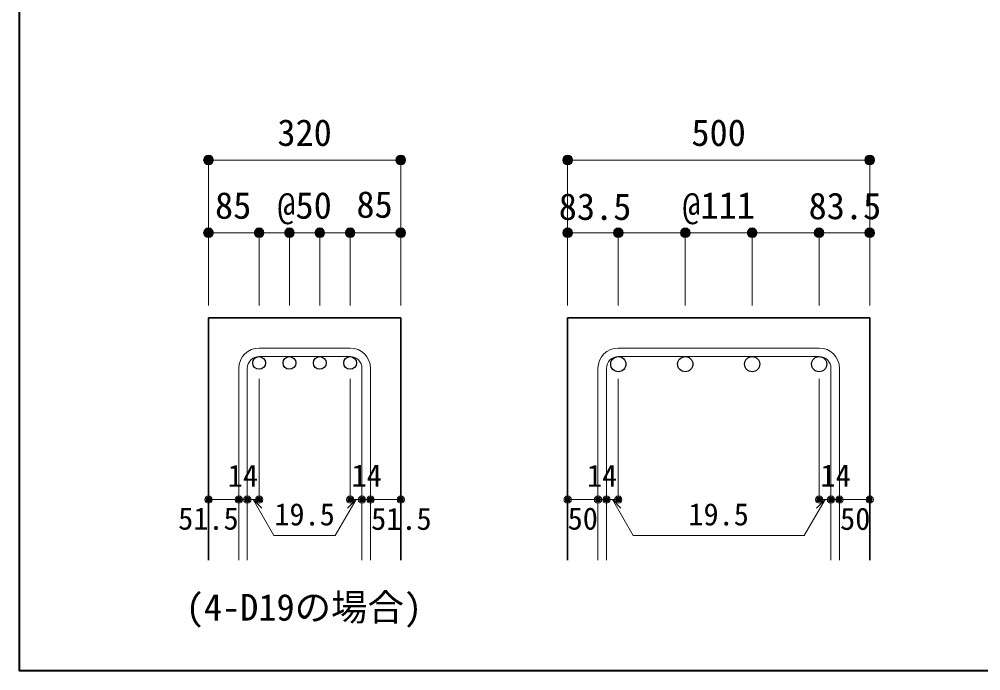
# Model space of a CAD drawing. Units: millimetres at full size, sheet at 1:20. Extents: x -3982 to 3969, y -2797 to 2801.
# Drawn here: x -3982 to -2397, y -2797 to -1723 of the extents above; entities that cross this region are included whole.
import ezdxf
from ezdxf.enums import TextEntityAlignment as Align

# ---------------------------------------------------------------- set-up
doc = ezdxf.new("R2010")
doc.units = ezdxf.units.MM
doc.header["$LTSCALE"] = 20
doc.header["$PDMODE"] = 32
doc.header["$PDSIZE"] = 12
for name, color, linetype, lineweight in [('6-1_躯体線', 2, 'Continuous', 35), ('6-5_梁主筋', 7, 'Continuous', 18), ('6-6_S.T.P.', 7, 'Continuous', 18), ('6-7_文字', 7, 'Continuous', 18), ('6-D_寸法', 4, 'Continuous', 9), ('F-0_枠', 6, 'Continuous', 40)]:
    doc.layers.add(name, color=color, linetype=linetype, lineweight=lineweight)
doc.styles.add('ＭＳ ゴシック', font='')
doc.styles.get('ＭＳ ゴシック').set_extended_font_data('MS Gothic')

msp = doc.modelspace()

# ---------------------------------------------------------------- linework, layer by layer
at = {"layer": '6-1_躯体線'}
for p, q in [((-3669.93, -2214.67), (-3669.93, -2614.67)), ((-3669.93, -2214.67), (-3352.93, -2214.67)), ((-3352.93, -2214.67), (-3352.93, -2614.67)), ((-3077.87, -2214.67), (-3077.87, -2614.67)), ((-3077.87, -2214.67), (-2579.87, -2214.67)), ((-2579.87, -2214.67), (-2579.87, -2614.67))]:
    msp.add_line(p, q, dxfattribs=at)
at = {"layer": '6-5_梁主筋', "color": 3, "lineweight": 25}
for centre, radius in [((-3586.43, -2289.17), 10.5), ((-3536.43, -2289.17), 10.5), ((-3486.43, -2289.17), 10.5), ((-3436.43, -2289.17), 10.5), ((-2994.37, -2291.17), 12.5), ((-2884.03, -2291.17), 12.5), ((-2773.7, -2291.17), 12.5), ((-2663.37, -2291.17), 12.5)]:
    msp.add_circle(centre, radius, dxfattribs=at)
at = {"layer": '6-6_S.T.P.'}
for p, q in [((-3436.43, -2264.67), (-3586.43, -2264.67)), ((-2663.37, -2264.67), (-2994.37, -2264.67)), ((-3436.43, -2278.67), (-3586.43, -2278.67)), ((-2663.37, -2278.67), (-2994.37, -2278.67)), ((-3619.93, -2298.17), (-3619.93, -2614.67)), ((-3605.93, -2298.17), (-3605.93, -2614.67)), ((-3416.93, -2298.17), (-3416.93, -2614.67)), ((-3402.93, -2298.17), (-3402.93, -2614.67)), ((-3027.87, -2298.17), (-3027.87, -2614.67)), ((-3013.87, -2298.17), (-3013.87, -2614.67)), ((-2643.87, -2298.17), (-2643.87, -2614.67)), ((-2629.87, -2298.17), (-2629.87, -2614.67))]:
    msp.add_line(p, q, dxfattribs=at)
for centre, radius, start, end in [((-3586.43, -2298.17), 33.5, 90, 180), ((-3436.43, -2298.17), 33.5, 0, 90), ((-2994.37, -2298.17), 33.5, 90, 180), ((-2663.37, -2298.17), 33.5, 0, 90), ((-3586.43, -2298.17), 19.5, 90, 180), ((-3436.43, -2298.17), 19.5, 0, 90), ((-2994.37, -2298.17), 19.5, 90, 180), ((-2663.37, -2298.17), 19.5, 0, 90)]:
    msp.add_arc(centre, radius, start, end, dxfattribs=at)
at = {"layer": '6-D_寸法'}
for p, q in [((-3669.93, -1954.67), (-3352.93, -1954.67)), ((-3352.93, -1954.67), (-3352.93, -2074.67)), ((-3077.87, -1954.67), (-2579.87, -1954.67)), ((-2579.87, -1954.67), (-2579.87, -2074.67)), ((-3669.93, -2074.67), (-3669.93, -2194.67)), ((-3586.43, -2074.67), (-3586.43, -2194.67)), ((-3586.43, -2074.67), (-3456.26, -2074.67)), ((-3536.43, -2074.67), (-3536.43, -2194.67)), ((-3486.43, -2074.67), (-3486.43, -2194.67)), ((-3456.26, -2074.67), (-3352.93, -2074.67)), ((-3436.43, -2074.67), (-3436.43, -2194.67)), ((-3352.93, -2074.67), (-3352.93, -2194.67)), ((-3077.87, -2074.67), (-3077.87, -2194.67)), ((-2994.37, -2074.67), (-2994.37, -2194.67)), ((-2994.37, -2074.67), (-2773.7, -2074.67)), ((-2884.03, -2074.67), (-2884.03, -2194.67)), ((-2773.7, -2074.67), (-2773.7, -2194.67)), ((-2773.7, -2074.67), (-2579.87, -2074.67)), ((-2663.37, -2074.67), (-2663.37, -2194.67)), ((-2579.87, -2074.67), (-2579.87, -2194.67)), ((-3586.43, -2514.67), (-3586.43, -2315.34)), ((-3436.43, -2514.67), (-3436.43, -2315.34)), ((-2994.37, -2514.67), (-2994.37, -2315.34)), ((-2663.37, -2514.67), (-2663.37, -2315.34)), ((-3669.93, -2514.67), (-3619.93, -2514.67)), ((-3619.93, -2514.67), (-3586.43, -2514.67)), ((-3596.18, -2514.67), (-3582.04, -2528.81)), ((-3596.18, -2514.67), (-3561.96, -2573.95)), ((-3426.68, -2514.67), (-3460.9, -2573.95)), ((-3426.68, -2514.67), (-3440.82, -2528.81)), ((-3436.43, -2514.67), (-3352.93, -2514.67)), ((-3416.93, -2514.67), (-3402.93, -2514.67)), ((-3077.87, -2514.67), (-3027.87, -2514.67)), ((-3027.87, -2514.67), (-2994.37, -2514.67)), ((-3004.12, -2514.67), (-2989.98, -2528.81)), ((-3004.12, -2514.67), (-2969.89, -2573.95)), ((-2653.62, -2514.67), (-2687.84, -2573.95)), ((-2653.62, -2514.67), (-2667.76, -2528.81)), ((-2663.37, -2514.67), (-2579.87, -2514.67)), ((-2643.87, -2514.67), (-2629.87, -2514.67)), ((-3561.96, -2573.95), (-3460.9, -2573.95)), ((-2969.89, -2573.95), (-2687.84, -2573.95))]:
    msp.add_line(p, q, dxfattribs=at)
for points in [[(-3669.93, -1954.67), (-3669.93, -2074.67), (-3586.43, -2074.67)], [(-3077.87, -1954.67), (-3077.87, -2074.67), (-2994.37, -2074.67)]]:
    msp.add_lwpolyline(points, dxfattribs=at)
for centre, radius in [((-3669.93, -1954.67), 8), ((-3669.93, -1954.67), 7.2), ((-3669.93, -1954.67), 6.4), ((-3669.93, -1954.67), 5.6), ((-3352.93, -1954.67), 8), ((-3352.93, -1954.67), 7.2), ((-3352.93, -1954.67), 6.4), ((-3352.93, -1954.67), 5.6), ((-3077.87, -1954.67), 8), ((-3077.87, -1954.67), 7.2), ((-3077.87, -1954.67), 6.4), ((-3077.87, -1954.67), 5.6), ((-2579.87, -1954.67), 8), ((-2579.87, -1954.67), 7.2), ((-2579.87, -1954.67), 6.4), ((-2579.87, -1954.67), 5.6), ((-3669.93, -1954.67), 4.8), ((-3669.93, -1954.67), 4), ((-3669.93, -1954.67), 3.2), ((-3669.93, -1954.67), 2.4), ((-3669.93, -1954.67), 1.6), ((-3669.93, -1954.67), 0.8), ((-3352.93, -1954.67), 4.8), ((-3352.93, -1954.67), 4), ((-3352.93, -1954.67), 3.2), ((-3352.93, -1954.67), 2.4), ((-3352.93, -1954.67), 1.6), ((-3352.93, -1954.67), 0.8), ((-3077.87, -1954.67), 4.8), ((-3077.87, -1954.67), 4), ((-3077.87, -1954.67), 3.2), ((-3077.87, -1954.67), 2.4), ((-3077.87, -1954.67), 1.6), ((-3077.87, -1954.67), 0.8), ((-2579.87, -1954.67), 4.8), ((-2579.87, -1954.67), 4), ((-2579.87, -1954.67), 3.2), ((-2579.87, -1954.67), 2.4), ((-2579.87, -1954.67), 1.6), ((-2579.87, -1954.67), 0.8), ((-3669.93, -2074.67), 8), ((-3669.93, -2074.67), 7.2), ((-3669.93, -2074.67), 6.4), ((-3669.93, -2074.67), 5.6), ((-3669.93, -2074.67), 4.8), ((-3669.93, -2074.67), 4), ((-3669.93, -2074.67), 3.2), ((-3669.93, -2074.67), 2.4), ((-3669.93, -2074.67), 1.6), ((-3669.93, -2074.67), 0.8), ((-3586.43, -2074.67), 8), ((-3586.43, -2074.67), 7.2), ((-3586.43, -2074.67), 6.4), ((-3586.43, -2074.67), 5.6), ((-3586.43, -2074.67), 4.8), ((-3586.43, -2074.67), 4), ((-3586.43, -2074.67), 3.2), ((-3586.43, -2074.67), 2.4), ((-3586.43, -2074.67), 1.6), ((-3586.43, -2074.67), 0.8), ((-3536.43, -2074.67), 8), ((-3536.43, -2074.67), 7.2), ((-3536.43, -2074.67), 6.4), ((-3536.43, -2074.67), 5.6), ((-3536.43, -2074.67), 4.8), ((-3536.43, -2074.67), 4), ((-3536.43, -2074.67), 3.2), ((-3536.43, -2074.67), 2.4), ((-3536.43, -2074.67), 1.6), ((-3536.43, -2074.67), 0.8), ((-3486.43, -2074.67), 8), ((-3486.43, -2074.67), 7.2), ((-3486.43, -2074.67), 6.4), ((-3486.43, -2074.67), 5.6), ((-3486.43, -2074.67), 4.8), ((-3486.43, -2074.67), 4), ((-3486.43, -2074.67), 3.2), ((-3486.43, -2074.67), 2.4), ((-3486.43, -2074.67), 1.6), ((-3486.43, -2074.67), 0.8), ((-3436.43, -2074.67), 8), ((-3436.43, -2074.67), 7.2), ((-3436.43, -2074.67), 6.4), ((-3436.43, -2074.67), 5.6), ((-3436.43, -2074.67), 4.8), ((-3436.43, -2074.67), 4), ((-3436.43, -2074.67), 3.2), ((-3436.43, -2074.67), 2.4), ((-3436.43, -2074.67), 1.6), ((-3436.43, -2074.67), 0.8), ((-3352.93, -2074.67), 8), ((-3352.93, -2074.67), 7.2), ((-3352.93, -2074.67), 6.4), ((-3352.93, -2074.67), 5.6), ((-3352.93, -2074.67), 4.8), ((-3352.93, -2074.67), 4), ((-3352.93, -2074.67), 3.2), ((-3352.93, -2074.67), 2.4), ((-3352.93, -2074.67), 1.6), ((-3352.93, -2074.67), 0.8), ((-3077.87, -2074.67), 8), ((-3077.87, -2074.67), 7.2), ((-3077.87, -2074.67), 6.4), ((-3077.87, -2074.67), 5.6), ((-3077.87, -2074.67), 4.8), ((-3077.87, -2074.67), 4), ((-3077.87, -2074.67), 3.2), ((-3077.87, -2074.67), 2.4), ((-3077.87, -2074.67), 1.6), ((-3077.87, -2074.67), 0.8), ((-2994.37, -2074.67), 8), ((-2994.37, -2074.67), 7.2), ((-2994.37, -2074.67), 6.4), ((-2994.37, -2074.67), 5.6), ((-2994.37, -2074.67), 4.8), ((-2994.37, -2074.67), 4), ((-2994.37, -2074.67), 3.2), ((-2994.37, -2074.67), 2.4), ((-2994.37, -2074.67), 1.6), ((-2994.37, -2074.67), 0.8), ((-2884.03, -2074.67), 8), ((-2884.03, -2074.67), 7.2), ((-2884.03, -2074.67), 6.4), ((-2884.03, -2074.67), 5.6), ((-2884.03, -2074.67), 4.8), ((-2884.03, -2074.67), 4), ((-2884.03, -2074.67), 3.2), ((-2884.03, -2074.67), 2.4), ((-2884.03, -2074.67), 1.6), ((-2884.03, -2074.67), 0.8), ((-2773.7, -2074.67), 8), ((-2773.7, -2074.67), 7.2), ((-2773.7, -2074.67), 6.4), ((-2773.7, -2074.67), 5.6), ((-2773.7, -2074.67), 4.8), ((-2773.7, -2074.67), 4), ((-2773.7, -2074.67), 3.2), ((-2773.7, -2074.67), 2.4), ((-2773.7, -2074.67), 1.6), ((-2773.7, -2074.67), 0.8), ((-2663.37, -2074.67), 8), ((-2663.37, -2074.67), 7.2), ((-2663.37, -2074.67), 6.4), ((-2663.37, -2074.67), 5.6), ((-2663.37, -2074.67), 4.8), ((-2663.37, -2074.67), 4), ((-2663.37, -2074.67), 3.2), ((-2663.37, -2074.67), 2.4), ((-2663.37, -2074.67), 1.6), ((-2663.37, -2074.67), 0.8), ((-2579.87, -2074.67), 8), ((-2579.87, -2074.67), 7.2), ((-2579.87, -2074.67), 6.4), ((-2579.87, -2074.67), 5.6), ((-2579.87, -2074.67), 4.8), ((-2579.87, -2074.67), 4), ((-2579.87, -2074.67), 3.2), ((-2579.87, -2074.67), 2.4), ((-2579.87, -2074.67), 1.6), ((-2579.87, -2074.67), 0.8), ((-3669.93, -2514.67), 4), ((-3669.93, -2514.67), 3.6), ((-3669.93, -2514.67), 3.2), ((-3669.93, -2514.67), 2.8), ((-3669.93, -2514.67), 2.4), ((-3669.93, -2514.67), 2), ((-3669.93, -2514.67), 1.6), ((-3669.93, -2514.67), 1.2), ((-3669.93, -2514.67), 0.8), ((-3669.93, -2514.67), 0.4), ((-3619.93, -2514.67), 4), ((-3619.93, -2514.67), 3.6), ((-3619.93, -2514.67), 3.2), ((-3619.93, -2514.67), 2.8), ((-3619.93, -2514.67), 2.4), ((-3619.93, -2514.67), 2), ((-3619.93, -2514.67), 1.6), ((-3619.93, -2514.67), 1.2), ((-3619.93, -2514.67), 0.8), ((-3619.93, -2514.67), 0.4), ((-3605.93, -2514.67), 4), ((-3605.93, -2514.67), 3.6), ((-3605.93, -2514.67), 3.2), ((-3605.93, -2514.67), 2.8), ((-3605.93, -2514.67), 2.4), ((-3605.93, -2514.67), 2), ((-3605.93, -2514.67), 1.6), ((-3605.93, -2514.67), 1.2), ((-3605.93, -2514.67), 0.8), ((-3605.93, -2514.67), 0.4), ((-3586.43, -2514.67), 4), ((-3586.43, -2514.67), 3.6), ((-3586.43, -2514.67), 3.2), ((-3586.43, -2514.67), 2.8), ((-3586.43, -2514.67), 2.4), ((-3586.43, -2514.67), 2), ((-3586.43, -2514.67), 1.6), ((-3586.43, -2514.67), 1.2), ((-3586.43, -2514.67), 0.8), ((-3586.43, -2514.67), 0.4), ((-3436.43, -2514.67), 4), ((-3436.43, -2514.67), 3.6), ((-3436.43, -2514.67), 3.2), ((-3436.43, -2514.67), 2.8), ((-3436.43, -2514.67), 2.4), ((-3436.43, -2514.67), 2), ((-3436.43, -2514.67), 1.6), ((-3436.43, -2514.67), 1.2), ((-3436.43, -2514.67), 0.8), ((-3436.43, -2514.67), 0.4), ((-3416.93, -2514.67), 4), ((-3416.93, -2514.67), 3.6), ((-3416.93, -2514.67), 3.2), ((-3416.93, -2514.67), 2.8), ((-3416.93, -2514.67), 2.4), ((-3416.93, -2514.67), 2), ((-3416.93, -2514.67), 1.6), ((-3416.93, -2514.67), 1.2), ((-3416.93, -2514.67), 0.8), ((-3416.93, -2514.67), 0.4), ((-3402.93, -2514.67), 4), ((-3402.93, -2514.67), 3.6), ((-3402.93, -2514.67), 3.2), ((-3402.93, -2514.67), 2.8), ((-3402.93, -2514.67), 2.4), ((-3402.93, -2514.67), 2), ((-3402.93, -2514.67), 1.6), ((-3402.93, -2514.67), 1.2), ((-3402.93, -2514.67), 0.8), ((-3402.93, -2514.67), 0.4), ((-3352.93, -2514.67), 4), ((-3352.93, -2514.67), 3.6), ((-3352.93, -2514.67), 3.2), ((-3352.93, -2514.67), 2.8), ((-3352.93, -2514.67), 2.4), ((-3352.93, -2514.67), 2), ((-3352.93, -2514.67), 1.6), ((-3352.93, -2514.67), 1.2), ((-3352.93, -2514.67), 0.8), ((-3352.93, -2514.67), 0.4), ((-3077.87, -2514.67), 4), ((-3077.87, -2514.67), 3.6), ((-3077.87, -2514.67), 3.2), ((-3077.87, -2514.67), 2.8), ((-3077.87, -2514.67), 2.4), ((-3077.87, -2514.67), 2), ((-3077.87, -2514.67), 1.6), ((-3077.87, -2514.67), 1.2), ((-3077.87, -2514.67), 0.8), ((-3077.87, -2514.67), 0.4), ((-3027.87, -2514.67), 4), ((-3027.87, -2514.67), 3.6), ((-3027.87, -2514.67), 3.2), ((-3027.87, -2514.67), 2.8), ((-3027.87, -2514.67), 2.4), ((-3027.87, -2514.67), 2), ((-3027.87, -2514.67), 1.6), ((-3027.87, -2514.67), 1.2), ((-3027.87, -2514.67), 0.8), ((-3027.87, -2514.67), 0.4), ((-3013.87, -2514.67), 4), ((-3013.87, -2514.67), 3.6), ((-3013.87, -2514.67), 3.2), ((-3013.87, -2514.67), 2.8), ((-3013.87, -2514.67), 2.4), ((-3013.87, -2514.67), 2), ((-3013.87, -2514.67), 1.6), ((-3013.87, -2514.67), 1.2), ((-3013.87, -2514.67), 0.8), ((-3013.87, -2514.67), 0.4), ((-2994.37, -2514.67), 4), ((-2994.37, -2514.67), 3.6), ((-2994.37, -2514.67), 3.2), ((-2994.37, -2514.67), 2.8), ((-2994.37, -2514.67), 2.4), ((-2994.37, -2514.67), 2), ((-2994.37, -2514.67), 1.6), ((-2994.37, -2514.67), 1.2), ((-2994.37, -2514.67), 0.8), ((-2994.37, -2514.67), 0.4), ((-2663.37, -2514.67), 4), ((-2663.37, -2514.67), 3.6), ((-2663.37, -2514.67), 3.2), ((-2663.37, -2514.67), 2.8), ((-2663.37, -2514.67), 2.4), ((-2663.37, -2514.67), 2), ((-2663.37, -2514.67), 1.6), ((-2663.37, -2514.67), 1.2), ((-2663.37, -2514.67), 0.8), ((-2663.37, -2514.67), 0.4), ((-2643.87, -2514.67), 4), ((-2643.87, -2514.67), 3.6), ((-2643.87, -2514.67), 3.2), ((-2643.87, -2514.67), 2.8), ((-2643.87, -2514.67), 2.4), ((-2643.87, -2514.67), 2), ((-2643.87, -2514.67), 1.6), ((-2643.87, -2514.67), 1.2), ((-2643.87, -2514.67), 0.8), ((-2643.87, -2514.67), 0.4), ((-2629.87, -2514.67), 4), ((-2629.87, -2514.67), 3.6), ((-2629.87, -2514.67), 3.2), ((-2629.87, -2514.67), 2.8), ((-2629.87, -2514.67), 2.4), ((-2629.87, -2514.67), 2), ((-2629.87, -2514.67), 1.6), ((-2629.87, -2514.67), 1.2), ((-2629.87, -2514.67), 0.8), ((-2629.87, -2514.67), 0.4), ((-2579.87, -2514.67), 4), ((-2579.87, -2514.67), 3.6), ((-2579.87, -2514.67), 3.2), ((-2579.87, -2514.67), 2.8), ((-2579.87, -2514.67), 2.4), ((-2579.87, -2514.67), 2), ((-2579.87, -2514.67), 1.6), ((-2579.87, -2514.67), 1.2), ((-2579.87, -2514.67), 0.8), ((-2579.87, -2514.67), 0.4)]:
    msp.add_circle(centre, radius, dxfattribs=at)
at = {"layer": '6-D_寸法', "color": 7}
for p in [(-3669.93, -1954.67), (-3352.93, -1954.67), (-3077.87, -1954.67), (-2579.87, -1954.67), (-3669.93, -2074.67), (-3586.43, -2074.67), (-3536.43, -2074.67), (-3486.43, -2074.67), (-3436.43, -2074.67), (-3352.93, -2074.67), (-3077.87, -2074.67), (-2994.37, -2074.67), (-2884.03, -2074.67), (-2773.7, -2074.67), (-2663.37, -2074.67), (-2579.87, -2074.67), (-3669.93, -2514.67), (-3619.93, -2514.67), (-3605.93, -2514.67), (-3586.43, -2514.67), (-3436.43, -2514.67), (-3416.93, -2514.67), (-3402.93, -2514.67), (-3352.93, -2514.67), (-3077.87, -2514.67), (-3027.87, -2514.67), (-3013.87, -2514.67), (-2994.37, -2514.67), (-2663.37, -2514.67), (-2643.87, -2514.67), (-2629.87, -2514.67), (-2579.87, -2514.67)]:
    msp.add_point(p, dxfattribs=at)
at = {"layer": 'F-0_枠'}
for p in [(-3981.92, 2800.77), (3969.4, -2796.83)]:
    msp.add_line(p, (-3981.92, -2796.83), dxfattribs=at)

# ---------------------------------------------------------------- texts
at = {"layer": '6-7_文字', "style": 'ＭＳ ゴシック'}
msp.add_text('(4-D19の場合)', height=43.99, dxfattribs=at).set_placement((-3707.44, -2727.32), align=Align.BOTTOM_LEFT)
at = {"layer": '6-D_寸法', "style": 'ＭＳ ゴシック'}
for s, height, p in [('320', 43.99, (-3556.43, -1944.67)), ('500', 43.99, (-2873.87, -1944.67)), ('85', 43.99, (-3659.18, -2064.7)), ('@50', 43.99, (-3556.43, -2064.67)), ('85', 43.99, (-3426.07, -2063.1)), ('83.5', 43.99, (-3092.55, -2066.64)), ('@111', 43.99, (-2888.87, -2064.67)), ('83.5', 43.99, (-2680.69, -2065.54)), ('14', 36.66, (-3638.18, -2504.51)), ('14', 36.66, (-3434.17, -2504.27)), ('14', 36.66, (-3046.12, -2504.51)), ('14', 36.66, (-2661.11, -2504.27)), ('51.5', 36.66, (-3719.95, -2575.18)), ('19.5', 36.66, (-3561.43, -2568.14)), ('51.5', 36.66, (-3401.83, -2575.49)), ('50', 36.66, (-3077.89, -2575.18)), ('19.5', 36.66, (-2878.87, -2568.14)), ('50', 36.66, (-2628.77, -2575.49))]:
    msp.add_text(s, height=height, dxfattribs=at).set_placement(p, align=Align.BOTTOM_LEFT)

doc.saveas('drawing.dxf')
